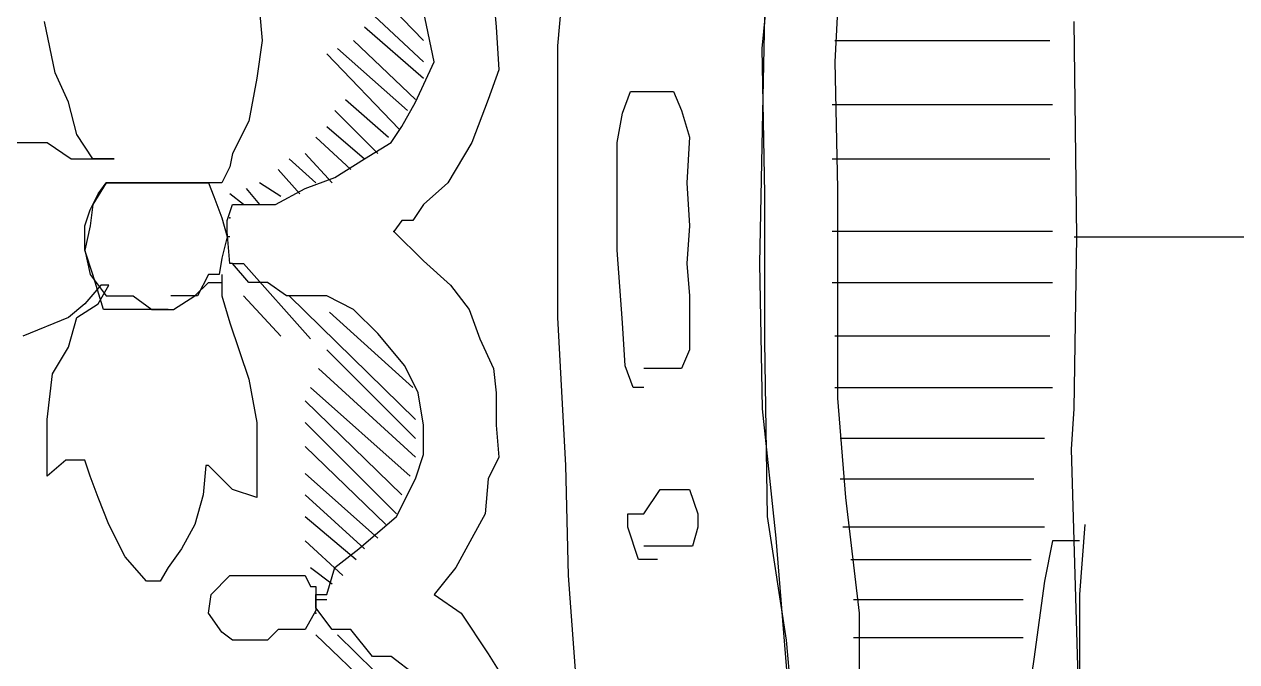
# Model space of a CAD drawing. Extents: x 731854 to 732444, y 4380981 to 4382008.
# Drawn here: x 731881.075 to 731885.585, y 4381840.6 to 4381842.97 of the extents above; entities that cross this region are included whole.
import ezdxf

# ---------------------------------------------------------------- set-up
doc = ezdxf.new("R2010")
doc.units = 0
doc.layers.get('0').update_dxf_attribs({"linetype": 'CONTINUOUS'})

msp = doc.modelspace()

# ---------------------------------------------------------------- linework, layer by layer
at = {"color": 0, "linetype": 'CONTINUOUS'}
for p, q in [((731883.82, 4381842.88), (731883.87, 4381843.41)), ((731883.82, 4381842.88), (731883.87, 4381843.41)), ((731883.06, 4381842.89), (731883.1, 4381843.33)), ((731883.06, 4381842.89), (731883.1, 4381843.33)), ((731882.27, 4381843.21), (731882.56, 4381842.91)), ((731882.27, 4381843.21), (731882.56, 4381842.91)), ((731884.11, 4381843.23), (731884.09, 4381842.83)), ((731884.11, 4381843.23), (731884.09, 4381842.83)), ((731882.56, 4381842.83), (731882.24, 4381843.13)), ((731882.56, 4381842.83), (731882.24, 4381843.13)), ((731882.82, 4381843.08), (731882.83, 4381842.96)), ((731882.82, 4381843.08), (731882.83, 4381842.96)), ((731883.83, 4381843.06), (731883.82, 4381842.58)), ((731883.83, 4381843.06), (731883.82, 4381842.58)), ((731881.95, 4381843.02), (731881.96, 4381842.91)), ((731881.95, 4381843.02), (731881.96, 4381842.91)), ((731882.6, 4381842.83), (731882.56, 4381843.02)), ((731882.6, 4381842.83), (731882.56, 4381843.02)), ((731881.19, 4381842.79), (731881.15, 4381842.98)), ((731881.19, 4381842.79), (731881.15, 4381842.98)), ((731882.34, 4381842.96), (731882.56, 4381842.77)), ((731882.34, 4381842.96), (731882.56, 4381842.77)), ((731882.83, 4381842.96), (731882.84, 4381842.8)), ((731882.83, 4381842.96), (731882.84, 4381842.8)), ((731884.99, 4381842.18), (731884.98, 4381842.98)), ((731884.99, 4381842.18), (731884.98, 4381842.98)), ((731881.96, 4381842.91), (731881.94, 4381842.77)), ((731881.96, 4381842.91), (731881.94, 4381842.77)), ((731882.53, 4381842.69), (731882.3, 4381842.91)), ((731882.53, 4381842.69), (731882.3, 4381842.91)), ((731884.09, 4381842.91), (731884.4, 4381842.91)), ((731884.09, 4381842.91), (731884.4, 4381842.91)), ((731884.4, 4381842.91), (731884.62, 4381842.91)), ((731884.4, 4381842.91), (731884.62, 4381842.91)), ((731884.62, 4381842.91), (731884.89, 4381842.91)), ((731884.62, 4381842.91), (731884.89, 4381842.91)), ((731882.47, 4381842.58), (731882.2, 4381842.86)), ((731882.47, 4381842.58), (731882.2, 4381842.86)), ((731882.24, 4381842.88), (731882.5, 4381842.65)), ((731882.24, 4381842.88), (731882.5, 4381842.65)), ((731883.06, 4381842.38), (731883.06, 4381842.89)), ((731883.06, 4381842.38), (731883.06, 4381842.89)), ((731883.83, 4381842.34), (731883.82, 4381842.88)), ((731883.83, 4381842.34), (731883.82, 4381842.88)), ((731882.53, 4381842.68), (731882.6, 4381842.83)), ((731882.53, 4381842.68), (731882.6, 4381842.83)), ((731884.09, 4381842.83), (731884.1, 4381842.36)), ((731884.09, 4381842.83), (731884.1, 4381842.36)), ((731881.24, 4381842.68), (731881.19, 4381842.79)), ((731881.24, 4381842.68), (731881.19, 4381842.79)), ((731881.94, 4381842.77), (731881.91, 4381842.61)), ((731881.94, 4381842.77), (731881.91, 4381842.61)), ((731882.84, 4381842.8), (731882.8, 4381842.69)), ((731882.84, 4381842.8), (731882.8, 4381842.69)), ((731883.3, 4381842.64), (731883.33, 4381842.72)), ((731883.3, 4381842.64), (731883.33, 4381842.72)), ((731883.33, 4381842.72), (731883.37, 4381842.72)), ((731883.33, 4381842.72), (731883.37, 4381842.72)), ((731883.37, 4381842.72), (731883.43, 4381842.72)), ((731883.37, 4381842.72), (731883.43, 4381842.72)), ((731883.43, 4381842.72), (731883.49, 4381842.72)), ((731883.43, 4381842.72), (731883.49, 4381842.72)), ((731883.49, 4381842.72), (731883.52, 4381842.65)), ((731883.49, 4381842.72), (731883.52, 4381842.65)), ((731881.27, 4381842.56), (731881.24, 4381842.68)), ((731881.27, 4381842.56), (731881.24, 4381842.68)), ((731882.27, 4381842.69), (731882.43, 4381842.55)), ((731882.27, 4381842.69), (731882.43, 4381842.55)), ((731882.48, 4381842.59), (731882.53, 4381842.68)), ((731882.48, 4381842.59), (731882.53, 4381842.68)), ((731882.8, 4381842.69), (731882.74, 4381842.53)), ((731882.8, 4381842.69), (731882.74, 4381842.53)), ((731884.28, 4381842.67), (731884.08, 4381842.67)), ((731884.28, 4381842.67), (731884.08, 4381842.67)), ((731884.61, 4381842.67), (731884.28, 4381842.67)), ((731884.61, 4381842.67), (731884.28, 4381842.67)), ((731884.9, 4381842.67), (731884.61, 4381842.67)), ((731884.9, 4381842.67), (731884.61, 4381842.67)), ((731882.39, 4381842.49), (731882.23, 4381842.65)), ((731882.39, 4381842.49), (731882.23, 4381842.65)), ((731883.28, 4381842.53), (731883.3, 4381842.64)), ((731883.28, 4381842.53), (731883.3, 4381842.64)), ((731883.52, 4381842.65), (731883.55, 4381842.55)), ((731883.52, 4381842.65), (731883.55, 4381842.55)), ((731881.91, 4381842.61), (731881.85, 4381842.49)), ((731881.91, 4381842.61), (731881.85, 4381842.49)), ((731882.2, 4381842.59), (731882.34, 4381842.47)), ((731882.2, 4381842.59), (731882.34, 4381842.47)), ((731882.44, 4381842.53), (731882.48, 4381842.59)), ((731882.44, 4381842.53), (731882.48, 4381842.59)), ((731883.82, 4381842.58), (731883.81, 4381842.08)), ((731883.82, 4381842.58), (731883.81, 4381842.08)), ((731881.33, 4381842.47), (731881.27, 4381842.56)), ((731881.33, 4381842.47), (731881.27, 4381842.56)), ((731882.29, 4381842.43), (731882.16, 4381842.55)), ((731882.29, 4381842.43), (731882.16, 4381842.55)), ((731883.55, 4381842.55), (731883.54, 4381842.38)), ((731883.55, 4381842.55), (731883.54, 4381842.38)), ((731880.95, 4381842.53), (731881.16, 4381842.53)), ((731880.95, 4381842.53), (731881.16, 4381842.53)), ((731881.16, 4381842.53), (731881.25, 4381842.47)), ((731881.16, 4381842.53), (731881.25, 4381842.47)), ((731881.85, 4381842.49), (731881.84, 4381842.44)), ((731881.85, 4381842.49), (731881.84, 4381842.44)), ((731882.12, 4381842.49), (731882.22, 4381842.38)), ((731882.12, 4381842.49), (731882.22, 4381842.38)), ((731882.34, 4381842.47), (731882.44, 4381842.53)), ((731882.34, 4381842.47), (731882.44, 4381842.53)), ((731882.74, 4381842.53), (731882.65, 4381842.38)), ((731882.74, 4381842.53), (731882.65, 4381842.38)), ((731883.28, 4381842.38), (731883.28, 4381842.53)), ((731883.28, 4381842.38), (731883.28, 4381842.53)), ((731881.25, 4381842.47), (731881.32, 4381842.47)), ((731881.25, 4381842.47), (731881.32, 4381842.47)), ((731881.32, 4381842.47), (731881.38, 4381842.47)), ((731881.32, 4381842.47), (731881.38, 4381842.47)), ((731881.4, 4381842.47), (731881.33, 4381842.47)), ((731881.4, 4381842.47), (731881.33, 4381842.47)), ((731881.38, 4381842.47), (731881.41, 4381842.47)), ((731881.38, 4381842.47), (731881.41, 4381842.47)), ((731881.41, 4381842.47), (731881.4, 4381842.47)), ((731881.41, 4381842.47), (731881.4, 4381842.47)), ((731882.16, 4381842.38), (731882.06, 4381842.47)), ((731882.16, 4381842.38), (731882.06, 4381842.47)), ((731882.23, 4381842.4), (731882.34, 4381842.47)), ((731882.23, 4381842.4), (731882.34, 4381842.47)), ((731884.08, 4381842.47), (731884.4, 4381842.47)), ((731884.08, 4381842.47), (731884.4, 4381842.47)), ((731884.4, 4381842.47), (731884.67, 4381842.47)), ((731884.4, 4381842.47), (731884.67, 4381842.47)), ((731884.67, 4381842.47), (731884.89, 4381842.47)), ((731884.67, 4381842.47), (731884.89, 4381842.47)), ((731881.84, 4381842.44), (731881.81, 4381842.38)), ((731881.84, 4381842.44), (731881.81, 4381842.38)), ((731882.02, 4381842.43), (731882.1, 4381842.34)), ((731882.02, 4381842.43), (731882.1, 4381842.34)), ((731882.12, 4381842.36), (731882.23, 4381842.4)), ((731882.12, 4381842.36), (731882.23, 4381842.4)), ((731881.38, 4381842.38), (731881.33, 4381842.3)), ((731881.38, 4381842.38), (731881.33, 4381842.3)), ((731881.35, 4381842.34), (731881.38, 4381842.38)), ((731881.35, 4381842.34), (731881.38, 4381842.38)), ((731881.47, 4381842.38), (731881.38, 4381842.38)), ((731881.38, 4381842.38), (731881.44, 4381842.38)), ((731881.47, 4381842.38), (731881.38, 4381842.38)), ((731881.38, 4381842.38), (731881.44, 4381842.38)), ((731881.44, 4381842.38), (731881.5, 4381842.38)), ((731881.44, 4381842.38), (731881.5, 4381842.38)), ((731881.56, 4381842.38), (731881.47, 4381842.38)), ((731881.56, 4381842.38), (731881.47, 4381842.38)), ((731881.5, 4381842.38), (731881.58, 4381842.38)), ((731881.5, 4381842.38), (731881.58, 4381842.38)), ((731881.64, 4381842.38), (731881.56, 4381842.38)), ((731881.64, 4381842.38), (731881.56, 4381842.38)), ((731881.58, 4381842.38), (731881.66, 4381842.38)), ((731881.58, 4381842.38), (731881.66, 4381842.38)), ((731881.75, 4381842.38), (731881.64, 4381842.38)), ((731881.75, 4381842.38), (731881.64, 4381842.38)), ((731881.66, 4381842.38), (731881.76, 4381842.38)), ((731881.66, 4381842.38), (731881.76, 4381842.38)), ((731881.81, 4381842.38), (731881.75, 4381842.38)), ((731881.81, 4381842.38), (731881.75, 4381842.38)), ((731881.76, 4381842.38), (731881.78, 4381842.33)), ((731881.76, 4381842.38), (731881.78, 4381842.33)), ((731881.9, 4381842.36), (731881.95, 4381842.3)), ((731881.9, 4381842.36), (731881.95, 4381842.3)), ((731882.03, 4381842.33), (731881.95, 4381842.38)), ((731882.03, 4381842.33), (731881.95, 4381842.38)), ((731882.01, 4381842.3), (731882.12, 4381842.36)), ((731882.01, 4381842.3), (731882.12, 4381842.36)), ((731882.65, 4381842.38), (731882.56, 4381842.3)), ((731882.65, 4381842.38), (731882.56, 4381842.3)), ((731883.06, 4381841.88), (731883.06, 4381842.38)), ((731883.06, 4381841.88), (731883.06, 4381842.38)), ((731883.28, 4381842.13), (731883.28, 4381842.38)), ((731883.28, 4381842.13), (731883.28, 4381842.38)), ((731883.54, 4381842.38), (731883.55, 4381842.22)), ((731883.54, 4381842.38), (731883.55, 4381842.22)), ((731884.1, 4381842.36), (731884.1, 4381841.9)), ((731884.1, 4381842.36), (731884.1, 4381841.9)), ((731881.32, 4381842.28), (731881.35, 4381842.34)), ((731881.32, 4381842.28), (731881.35, 4381842.34)), ((731881.78, 4381842.33), (731881.81, 4381842.25)), ((731881.78, 4381842.33), (731881.81, 4381842.25)), ((731881.89, 4381842.3), (731881.84, 4381842.34)), ((731881.89, 4381842.3), (731881.84, 4381842.34)), ((731883.83, 4381841.79), (731883.83, 4381842.34)), ((731883.83, 4381841.79), (731883.83, 4381842.34)), ((731881.3, 4381842.22), (731881.32, 4381842.28)), ((731881.3, 4381842.22), (731881.32, 4381842.28)), ((731881.33, 4381842.3), (731881.32, 4381842.22)), ((731881.33, 4381842.3), (731881.32, 4381842.22)), ((731881.83, 4381842.24), (731881.85, 4381842.3)), ((731881.83, 4381842.24), (731881.85, 4381842.3)), ((731881.85, 4381842.3), (731881.89, 4381842.3)), ((731881.85, 4381842.3), (731881.89, 4381842.3)), ((731881.89, 4381842.3), (731882.01, 4381842.3)), ((731881.89, 4381842.3), (731882.01, 4381842.3)), ((731882.56, 4381842.3), (731882.52, 4381842.24)), ((731882.56, 4381842.3), (731882.52, 4381842.24)), ((731881.32, 4381842.22), (731881.3, 4381842.13)), ((731881.3, 4381842.13), (731881.3, 4381842.22)), ((731881.32, 4381842.22), (731881.3, 4381842.13)), ((731881.3, 4381842.13), (731881.3, 4381842.22)), ((731881.81, 4381842.25), (731881.83, 4381842.18)), ((731881.81, 4381842.25), (731881.83, 4381842.18)), ((731881.83, 4381842.2), (731881.83, 4381842.24)), ((731881.83, 4381842.2), (731881.83, 4381842.24)), ((731882.48, 4381842.24), (731882.45, 4381842.2)), ((731882.48, 4381842.24), (731882.45, 4381842.2)), ((731882.52, 4381842.24), (731882.48, 4381842.24)), ((731882.52, 4381842.24), (731882.48, 4381842.24)), ((731883.55, 4381842.22), (731883.54, 4381842.08)), ((731883.55, 4381842.22), (731883.54, 4381842.08)), ((731881.83, 4381842.18), (731881.81, 4381842.1)), ((731881.83, 4381842.18), (731881.81, 4381842.1)), ((731881.84, 4381842.08), (731881.83, 4381842.2)), ((731881.84, 4381842.08), (731881.83, 4381842.2)), ((731881.84, 4381842.18), (731881.83, 4381842.18)), ((731881.84, 4381842.18), (731881.83, 4381842.18)), ((731882.45, 4381842.2), (731882.56, 4381842.09)), ((731882.45, 4381842.2), (731882.56, 4381842.09)), ((731884.28, 4381842.2), (731884.08, 4381842.2)), ((731884.28, 4381842.2), (731884.08, 4381842.2)), ((731884.61, 4381842.2), (731884.28, 4381842.2)), ((731884.61, 4381842.2), (731884.28, 4381842.2)), ((731884.9, 4381842.2), (731884.61, 4381842.2)), ((731884.9, 4381842.2), (731884.61, 4381842.2)), ((731884.98, 4381841.54), (731884.99, 4381842.18)), ((731884.98, 4381842.18), (731885.45, 4381842.18)), ((731884.98, 4381841.54), (731884.99, 4381842.18)), ((731884.98, 4381842.18), (731885.45, 4381842.18)), ((731885.45, 4381842.18), (731886.36, 4381842.18)), ((731885.45, 4381842.18), (731886.36, 4381842.18)), ((731881.3, 4381842.13), (731881.32, 4381842.04)), ((731881.33, 4381842.04), (731881.3, 4381842.13)), ((731881.3, 4381842.13), (731881.32, 4381842.04)), ((731881.33, 4381842.04), (731881.3, 4381842.13)), ((731883.3, 4381841.86), (731883.28, 4381842.13)), ((731883.3, 4381841.86), (731883.28, 4381842.13)), ((731881.81, 4381842.1), (731881.8, 4381842.04)), ((731881.81, 4381842.1), (731881.8, 4381842.04)), ((731882.56, 4381842.09), (731882.66, 4381842)), ((731882.56, 4381842.09), (731882.66, 4381842)), ((731881.32, 4381842.04), (731881.38, 4381841.96)), ((731881.32, 4381842.04), (731881.38, 4381841.96)), ((731881.37, 4381841.91), (731881.33, 4381842.04)), ((731881.37, 4381841.91), (731881.33, 4381842.04)), ((731881.76, 4381842.04), (731881.72, 4381841.96)), ((731881.76, 4381842.04), (731881.72, 4381841.96)), ((731881.8, 4381842.04), (731881.76, 4381842.04)), ((731881.8, 4381842.04), (731881.76, 4381842.04)), ((731881.81, 4381842.04), (731881.81, 4381841.96)), ((731881.81, 4381842.04), (731881.81, 4381841.96)), ((731881.85, 4381842.08), (731881.84, 4381842.08)), ((731881.85, 4381842.08), (731881.84, 4381842.08)), ((731881.91, 4381842.01), (731881.85, 4381842.08)), ((731881.85, 4381842.08), (731881.89, 4381842.08)), ((731881.91, 4381842.01), (731881.85, 4381842.08)), ((731881.85, 4381842.08), (731881.89, 4381842.08)), ((731881.89, 4381842.08), (731882.14, 4381841.8)), ((731881.89, 4381842.08), (731882.14, 4381841.8)), ((731883.54, 4381842.08), (731883.55, 4381841.96)), ((731883.54, 4381842.08), (731883.55, 4381841.96)), ((731883.81, 4381842.08), (731883.82, 4381841.54)), ((731883.81, 4381842.08), (731883.82, 4381841.54)), ((731881.36, 4381842), (731881.3, 4381841.93)), ((731881.36, 4381842), (731881.3, 4381841.93)), ((731881.35, 4381841.93), (731881.39, 4381842)), ((731881.35, 4381841.93), (731881.39, 4381842)), ((731881.39, 4381842), (731881.36, 4381842)), ((731881.39, 4381842), (731881.36, 4381842)), ((731881.71, 4381841.96), (731881.76, 4381842.01)), ((731881.71, 4381841.96), (731881.76, 4381842.01)), ((731881.76, 4381842.01), (731881.81, 4381842.01)), ((731881.76, 4381842.01), (731881.81, 4381842.01)), ((731881.98, 4381842.01), (731881.91, 4381842.01)), ((731881.98, 4381842.01), (731881.91, 4381842.01)), ((731882.05, 4381841.96), (731881.98, 4381842.01)), ((731882.05, 4381841.96), (731881.98, 4381842.01)), ((731882.66, 4381842), (731882.73, 4381841.91)), ((731882.66, 4381842), (731882.73, 4381841.91)), ((731884.08, 4381842.01), (731884.41, 4381842.01)), ((731884.08, 4381842.01), (731884.41, 4381842.01)), ((731884.41, 4381842.01), (731884.67, 4381842.01)), ((731884.41, 4381842.01), (731884.67, 4381842.01)), ((731884.67, 4381842.01), (731884.82, 4381842.01)), ((731884.67, 4381842.01), (731884.82, 4381842.01)), ((731884.82, 4381842.01), (731884.9, 4381842.01)), ((731884.82, 4381842.01), (731884.9, 4381842.01)), ((731881.38, 4381841.96), (731881.48, 4381841.96)), ((731881.38, 4381841.96), (731881.48, 4381841.96)), ((731881.48, 4381841.96), (731881.55, 4381841.91)), ((731881.48, 4381841.96), (731881.55, 4381841.91)), ((731881.67, 4381841.96), (731881.62, 4381841.96)), ((731881.67, 4381841.96), (731881.62, 4381841.96)), ((731881.63, 4381841.91), (731881.71, 4381841.96)), ((731881.63, 4381841.91), (731881.71, 4381841.96)), ((731881.72, 4381841.96), (731881.67, 4381841.96)), ((731881.72, 4381841.96), (731881.67, 4381841.96)), ((731881.81, 4381841.96), (731881.84, 4381841.86)), ((731881.81, 4381841.96), (731881.84, 4381841.86)), ((731882.03, 4381841.81), (731881.89, 4381841.96)), ((731882.03, 4381841.81), (731881.89, 4381841.96)), ((731882.2, 4381841.96), (731882.05, 4381841.96)), ((731882.2, 4381841.96), (731882.05, 4381841.96)), ((731882.53, 4381841.5), (731882.06, 4381841.96)), ((731882.53, 4381841.5), (731882.06, 4381841.96)), ((731882.3, 4381841.91), (731882.2, 4381841.96)), ((731882.3, 4381841.91), (731882.2, 4381841.96)), ((731883.55, 4381841.96), (731883.55, 4381841.86)), ((731883.55, 4381841.96), (731883.55, 4381841.86)), ((731881.3, 4381841.93), (731881.24, 4381841.88)), ((731881.3, 4381841.93), (731881.24, 4381841.88)), ((731881.27, 4381841.88), (731881.35, 4381841.93)), ((731881.27, 4381841.88), (731881.35, 4381841.93)), ((731881.42, 4381841.91), (731881.37, 4381841.91)), ((731881.42, 4381841.91), (731881.37, 4381841.91)), ((731881.47, 4381841.91), (731881.42, 4381841.91)), ((731881.47, 4381841.91), (731881.42, 4381841.91)), ((731881.53, 4381841.91), (731881.47, 4381841.91)), ((731881.53, 4381841.91), (731881.47, 4381841.91)), ((731881.61, 4381841.91), (731881.53, 4381841.91)), ((731881.61, 4381841.91), (731881.53, 4381841.91)), ((731881.55, 4381841.91), (731881.63, 4381841.91)), ((731881.55, 4381841.91), (731881.63, 4381841.91)), ((731882.39, 4381841.82), (731882.3, 4381841.91)), ((731882.39, 4381841.82), (731882.3, 4381841.91)), ((731882.73, 4381841.91), (731882.77, 4381841.8)), ((731882.73, 4381841.91), (731882.77, 4381841.8)), ((731881.24, 4381841.88), (731881.07, 4381841.81)), ((731881.24, 4381841.88), (731881.07, 4381841.81)), ((731881.24, 4381841.77), (731881.27, 4381841.88)), ((731881.24, 4381841.77), (731881.27, 4381841.88)), ((731881.84, 4381841.86), (731881.91, 4381841.65)), ((731881.84, 4381841.86), (731881.91, 4381841.65)), ((731882.21, 4381841.9), (731882.52, 4381841.62)), ((731882.21, 4381841.9), (731882.52, 4381841.62)), ((731883.09, 4381841.33), (731883.06, 4381841.88)), ((731883.09, 4381841.33), (731883.06, 4381841.88)), ((731883.31, 4381841.7), (731883.3, 4381841.86)), ((731883.31, 4381841.7), (731883.3, 4381841.86)), ((731883.55, 4381841.86), (731883.55, 4381841.76)), ((731883.55, 4381841.86), (731883.55, 4381841.76)), ((731884.1, 4381841.9), (731884.1, 4381841.58)), ((731884.1, 4381841.9), (731884.1, 4381841.58)), ((731882.49, 4381841.7), (731882.39, 4381841.82)), ((731882.49, 4381841.7), (731882.39, 4381841.82)), ((731881.18, 4381841.67), (731881.24, 4381841.77)), ((731881.18, 4381841.67), (731881.24, 4381841.77)), ((731882.77, 4381841.8), (731882.82, 4381841.69)), ((731882.77, 4381841.8), (731882.82, 4381841.69)), ((731883.84, 4381841.14), (731883.83, 4381841.79)), ((731883.84, 4381841.14), (731883.83, 4381841.79)), ((731884.3, 4381841.81), (731884.09, 4381841.81)), ((731884.3, 4381841.81), (731884.09, 4381841.81)), ((731884.58, 4381841.81), (731884.3, 4381841.81)), ((731884.58, 4381841.81), (731884.3, 4381841.81)), ((731884.89, 4381841.81), (731884.58, 4381841.81)), ((731884.89, 4381841.81), (731884.58, 4381841.81)), ((731882.2, 4381841.76), (731882.53, 4381841.43)), ((731882.2, 4381841.76), (731882.53, 4381841.43)), ((731883.55, 4381841.76), (731883.52, 4381841.69)), ((731883.55, 4381841.76), (731883.52, 4381841.69)), ((731882.53, 4381841.36), (731882.17, 4381841.69)), ((731882.53, 4381841.36), (731882.17, 4381841.69)), ((731882.54, 4381841.6), (731882.49, 4381841.7)), ((731882.54, 4381841.6), (731882.49, 4381841.7)), ((731882.82, 4381841.69), (731882.83, 4381841.6)), ((731882.82, 4381841.69), (731882.83, 4381841.6)), ((731883.34, 4381841.62), (731883.31, 4381841.7)), ((731883.34, 4381841.62), (731883.31, 4381841.7)), ((731883.41, 4381841.69), (731883.38, 4381841.69)), ((731883.41, 4381841.69), (731883.38, 4381841.69)), ((731883.47, 4381841.69), (731883.41, 4381841.69)), ((731883.47, 4381841.69), (731883.41, 4381841.69)), ((731883.52, 4381841.69), (731883.47, 4381841.69)), ((731883.52, 4381841.69), (731883.47, 4381841.69)), ((731881.16, 4381841.5), (731881.18, 4381841.67)), ((731881.16, 4381841.5), (731881.18, 4381841.67)), ((731881.91, 4381841.65), (731881.94, 4381841.49)), ((731881.91, 4381841.65), (731881.94, 4381841.49)), ((731882.14, 4381841.62), (731882.51, 4381841.29)), ((731882.14, 4381841.62), (731882.51, 4381841.29)), ((731882.56, 4381841.48), (731882.54, 4381841.6)), ((731882.56, 4381841.48), (731882.54, 4381841.6)), ((731882.83, 4381841.6), (731882.83, 4381841.48)), ((731882.83, 4381841.6), (731882.83, 4381841.48)), ((731883.38, 4381841.62), (731883.34, 4381841.62)), ((731883.38, 4381841.62), (731883.34, 4381841.62)), ((731884.09, 4381841.62), (731884.43, 4381841.62)), ((731884.09, 4381841.62), (731884.43, 4381841.62)), ((731884.43, 4381841.62), (731884.68, 4381841.62)), ((731884.43, 4381841.62), (731884.68, 4381841.62)), ((731884.68, 4381841.62), (731884.9, 4381841.62)), ((731884.68, 4381841.62), (731884.9, 4381841.62)), ((731882.48, 4381841.22), (731882.12, 4381841.57)), ((731882.48, 4381841.22), (731882.12, 4381841.57)), ((731883.82, 4381841.54), (731883.87, 4381841.06)), ((731883.82, 4381841.54), (731883.87, 4381841.06)), ((731884.1, 4381841.58), (731884.13, 4381841.21)), ((731884.1, 4381841.58), (731884.13, 4381841.21)), ((731884.97, 4381841.39), (731884.98, 4381841.54)), ((731884.97, 4381841.39), (731884.98, 4381841.54)), ((731881.16, 4381841.4), (731881.16, 4381841.5)), ((731881.16, 4381841.4), (731881.16, 4381841.5)), ((731881.94, 4381841.49), (731881.94, 4381841.39)), ((731881.94, 4381841.49), (731881.94, 4381841.39)), ((731882.12, 4381841.49), (731882.46, 4381841.15)), ((731882.12, 4381841.49), (731882.46, 4381841.15)), ((731882.56, 4381841.37), (731882.56, 4381841.48)), ((731882.56, 4381841.37), (731882.56, 4381841.48)), ((731882.83, 4381841.48), (731882.84, 4381841.36)), ((731882.83, 4381841.48), (731882.84, 4381841.36)), ((731884.33, 4381841.43), (731884.11, 4381841.43)), ((731884.33, 4381841.43), (731884.11, 4381841.43)), ((731884.59, 4381841.43), (731884.33, 4381841.43)), ((731884.59, 4381841.43), (731884.33, 4381841.43)), ((731884.87, 4381841.43), (731884.59, 4381841.43)), ((731884.87, 4381841.43), (731884.59, 4381841.43)), ((731881.16, 4381841.29), (731881.16, 4381841.4)), ((731881.16, 4381841.29), (731881.16, 4381841.4)), ((731881.94, 4381841.39), (731881.94, 4381841.3)), ((731881.94, 4381841.39), (731881.94, 4381841.3)), ((731882.42, 4381841.11), (731882.12, 4381841.4)), ((731882.42, 4381841.11), (731882.12, 4381841.4)), ((731882.53, 4381841.28), (731882.56, 4381841.37)), ((731882.53, 4381841.28), (731882.56, 4381841.37)), ((731882.84, 4381841.36), (731882.8, 4381841.28)), ((731882.84, 4381841.36), (731882.8, 4381841.28)), ((731885, 4381840.39), (731884.97, 4381841.39)), ((731885, 4381840.39), (731884.97, 4381841.39)), ((731881.23, 4381841.35), (731881.16, 4381841.29)), ((731881.23, 4381841.35), (731881.16, 4381841.29)), ((731881.3, 4381841.35), (731881.23, 4381841.35)), ((731881.3, 4381841.35), (731881.23, 4381841.35)), ((731881.32, 4381841.29), (731881.3, 4381841.35)), ((731881.32, 4381841.29), (731881.3, 4381841.35)), ((731881.75, 4381841.33), (731881.74, 4381841.22)), ((731881.75, 4381841.33), (731881.74, 4381841.22)), ((731881.76, 4381841.33), (731881.75, 4381841.33)), ((731881.76, 4381841.33), (731881.75, 4381841.33)), ((731881.85, 4381841.24), (731881.76, 4381841.33)), ((731881.85, 4381841.24), (731881.76, 4381841.33)), ((731883.1, 4381840.92), (731883.09, 4381841.33)), ((731883.1, 4381840.92), (731883.09, 4381841.33)), ((731881.35, 4381841.21), (731881.32, 4381841.29)), ((731881.35, 4381841.21), (731881.32, 4381841.29)), ((731881.94, 4381841.3), (731881.94, 4381841.24)), ((731881.94, 4381841.3), (731881.94, 4381841.24)), ((731882.12, 4381841.3), (731882.39, 4381841.06)), ((731882.12, 4381841.3), (731882.39, 4381841.06)), ((731882.46, 4381841.14), (731882.53, 4381841.28)), ((731882.46, 4381841.14), (731882.53, 4381841.28)), ((731882.8, 4381841.28), (731882.79, 4381841.15)), ((731882.8, 4381841.28), (731882.79, 4381841.15)), ((731884.11, 4381841.28), (731884.46, 4381841.28)), ((731884.11, 4381841.28), (731884.46, 4381841.28)), ((731884.46, 4381841.28), (731884.69, 4381841.28)), ((731884.46, 4381841.28), (731884.69, 4381841.28)), ((731884.69, 4381841.28), (731884.83, 4381841.28)), ((731884.69, 4381841.28), (731884.83, 4381841.28)), ((731881.94, 4381841.21), (731881.85, 4381841.24)), ((731881.94, 4381841.21), (731881.85, 4381841.24)), ((731881.94, 4381841.24), (731881.94, 4381841.21)), ((731881.94, 4381841.24), (731881.94, 4381841.21)), ((731883.38, 4381841.15), (731883.44, 4381841.24)), ((731883.38, 4381841.15), (731883.44, 4381841.24)), ((731883.44, 4381841.24), (731883.51, 4381841.24)), ((731883.44, 4381841.24), (731883.51, 4381841.24)), ((731883.51, 4381841.24), (731883.55, 4381841.24)), ((731883.51, 4381841.24), (731883.55, 4381841.24)), ((731883.55, 4381841.24), (731883.58, 4381841.15)), ((731883.55, 4381841.24), (731883.58, 4381841.15)), ((731881.39, 4381841.11), (731881.35, 4381841.21)), ((731881.39, 4381841.11), (731881.35, 4381841.21)), ((731881.74, 4381841.22), (731881.71, 4381841.11)), ((731881.74, 4381841.22), (731881.71, 4381841.11)), ((731882.34, 4381841.02), (731882.12, 4381841.22)), ((731882.34, 4381841.02), (731882.12, 4381841.22)), ((731884.13, 4381841.21), (731884.18, 4381840.78)), ((731884.13, 4381841.21), (731884.18, 4381840.78)), ((731882.12, 4381841.14), (731882.31, 4381840.98)), ((731882.12, 4381841.14), (731882.31, 4381840.98)), ((731882.32, 4381841.02), (731882.46, 4381841.14)), ((731882.32, 4381841.02), (731882.46, 4381841.14)), ((731882.79, 4381841.15), (731882.74, 4381841.06)), ((731882.79, 4381841.15), (731882.74, 4381841.06)), ((731883.32, 4381841.1), (731883.32, 4381841.15)), ((731883.32, 4381841.15), (731883.35, 4381841.15)), ((731883.32, 4381841.1), (731883.32, 4381841.15)), ((731883.32, 4381841.15), (731883.35, 4381841.15)), ((731883.35, 4381841.15), (731883.38, 4381841.15)), ((731883.35, 4381841.15), (731883.38, 4381841.15)), ((731883.58, 4381841.15), (731883.58, 4381841.1)), ((731883.58, 4381841.15), (731883.58, 4381841.1)), ((731883.91, 4381840.68), (731883.84, 4381841.14)), ((731883.91, 4381840.68), (731883.84, 4381841.14)), ((731881.45, 4381840.99), (731881.39, 4381841.11)), ((731881.45, 4381840.99), (731881.39, 4381841.11)), ((731881.71, 4381841.11), (731881.66, 4381841.02)), ((731881.71, 4381841.11), (731881.66, 4381841.02)), ((731883.36, 4381840.98), (731883.32, 4381841.1)), ((731883.36, 4381840.98), (731883.32, 4381841.1)), ((731883.58, 4381841.1), (731883.56, 4381841.03)), ((731883.58, 4381841.1), (731883.56, 4381841.03)), ((731884.33, 4381841.1), (731884.12, 4381841.1)), ((731884.33, 4381841.1), (731884.12, 4381841.1)), ((731884.53, 4381841.1), (731884.33, 4381841.1)), ((731884.53, 4381841.1), (731884.33, 4381841.1)), ((731884.87, 4381841.1), (731884.53, 4381841.1)), ((731884.87, 4381841.1), (731884.53, 4381841.1)), ((731885.02, 4381841.11), (731885, 4381840.85)), ((731885.02, 4381841.11), (731885, 4381840.85)), ((731882.26, 4381840.92), (731882.12, 4381841.05)), ((731882.26, 4381840.92), (731882.12, 4381841.05)), ((731882.74, 4381841.06), (731882.68, 4381840.95)), ((731882.74, 4381841.06), (731882.68, 4381840.95)), ((731883.87, 4381841.06), (731883.91, 4381840.57)), ((731883.87, 4381841.06), (731883.91, 4381840.57)), ((731884.9, 4381841.05), (731884.87, 4381840.9)), ((731884.9, 4381841.05), (731884.87, 4381840.9)), ((731884.94, 4381841.05), (731884.9, 4381841.05)), ((731884.94, 4381841.05), (731884.9, 4381841.05)), ((731885, 4381841.05), (731884.94, 4381841.05)), ((731885, 4381841.05), (731884.94, 4381841.05)), ((731881.66, 4381841.02), (731881.61, 4381840.95)), ((731881.66, 4381841.02), (731881.61, 4381840.95)), ((731882.23, 4381840.95), (731882.32, 4381841.02)), ((731882.23, 4381840.95), (731882.32, 4381841.02)), ((731883.46, 4381841.03), (731883.38, 4381841.03)), ((731883.46, 4381841.03), (731883.38, 4381841.03)), ((731883.5, 4381841.03), (731883.46, 4381841.03)), ((731883.5, 4381841.03), (731883.46, 4381841.03)), ((731883.55, 4381841.03), (731883.5, 4381841.03)), ((731883.55, 4381841.03), (731883.5, 4381841.03)), ((731883.56, 4381841.03), (731883.55, 4381841.03)), ((731883.56, 4381841.03), (731883.55, 4381841.03)), ((731881.53, 4381840.9), (731881.45, 4381840.99)), ((731881.53, 4381840.9), (731881.45, 4381840.99)), ((731883.43, 4381840.98), (731883.36, 4381840.98)), ((731883.43, 4381840.98), (731883.36, 4381840.98)), ((731884.15, 4381840.98), (731884.45, 4381840.98)), ((731884.15, 4381840.98), (731884.45, 4381840.98)), ((731884.45, 4381840.98), (731884.62, 4381840.98)), ((731884.45, 4381840.98), (731884.62, 4381840.98)), ((731884.62, 4381840.98), (731884.82, 4381840.98)), ((731884.62, 4381840.98), (731884.82, 4381840.98)), ((731881.61, 4381840.95), (731881.58, 4381840.9)), ((731881.61, 4381840.95), (731881.58, 4381840.9)), ((731881.77, 4381840.85), (731881.84, 4381840.92)), ((731881.77, 4381840.85), (731881.84, 4381840.92)), ((731881.84, 4381840.92), (731881.93, 4381840.92)), ((731881.84, 4381840.92), (731881.93, 4381840.92)), ((731881.93, 4381840.92), (731881.98, 4381840.92)), ((731881.93, 4381840.92), (731881.98, 4381840.92)), ((731881.98, 4381840.92), (731882.05, 4381840.92)), ((731881.98, 4381840.92), (731882.05, 4381840.92)), ((731882.05, 4381840.92), (731882.12, 4381840.92)), ((731882.05, 4381840.92), (731882.12, 4381840.92)), ((731882.12, 4381840.92), (731882.14, 4381840.88)), ((731882.12, 4381840.92), (731882.14, 4381840.88)), ((731882.14, 4381840.95), (731882.22, 4381840.89)), ((731882.14, 4381840.95), (731882.22, 4381840.89)), ((731882.2, 4381840.85), (731882.23, 4381840.95)), ((731882.2, 4381840.85), (731882.23, 4381840.95)), ((731882.68, 4381840.95), (731882.64, 4381840.9)), ((731882.68, 4381840.95), (731882.64, 4381840.9)), ((731883.13, 4381840.5), (731883.1, 4381840.92)), ((731883.13, 4381840.5), (731883.1, 4381840.92)), ((731881.58, 4381840.9), (731881.53, 4381840.9)), ((731881.58, 4381840.9), (731881.53, 4381840.9)), ((731882.14, 4381840.88), (731882.16, 4381840.88)), ((731882.14, 4381840.88), (731882.16, 4381840.88)), ((731882.16, 4381840.88), (731882.16, 4381840.79)), ((731882.16, 4381840.88), (731882.16, 4381840.79)), ((731882.64, 4381840.9), (731882.6, 4381840.85)), ((731882.64, 4381840.9), (731882.6, 4381840.85)), ((731884.87, 4381840.9), (731884.83, 4381840.61)), ((731884.87, 4381840.9), (731884.83, 4381840.61)), ((731881.76, 4381840.78), (731881.77, 4381840.85)), ((731881.76, 4381840.78), (731881.77, 4381840.85)), ((731882.16, 4381840.8), (731882.16, 4381840.85)), ((731882.16, 4381840.85), (731882.2, 4381840.85)), ((731882.16, 4381840.8), (731882.16, 4381840.85)), ((731882.16, 4381840.85), (731882.2, 4381840.85)), ((731882.2, 4381840.83), (731882.16, 4381840.83)), ((731882.2, 4381840.83), (731882.16, 4381840.83)), ((731882.6, 4381840.85), (731882.7, 4381840.78)), ((731882.6, 4381840.85), (731882.7, 4381840.78)), ((731884.51, 4381840.83), (731884.16, 4381840.83)), ((731884.51, 4381840.83), (731884.16, 4381840.83)), ((731884.79, 4381840.83), (731884.51, 4381840.83)), ((731884.79, 4381840.83), (731884.51, 4381840.83)), ((731885, 4381840.85), (731885, 4381840.44)), ((731885, 4381840.85), (731885, 4381840.44)), ((731881.81, 4381840.71), (731881.76, 4381840.78)), ((731881.81, 4381840.71), (731881.76, 4381840.78)), ((731882.16, 4381840.79), (731882.12, 4381840.72)), ((731882.16, 4381840.79), (731882.12, 4381840.72)), ((731882.22, 4381840.72), (731882.16, 4381840.8)), ((731882.22, 4381840.72), (731882.16, 4381840.8)), ((731882.7, 4381840.78), (731882.8, 4381840.63)), ((731882.7, 4381840.78), (731882.8, 4381840.63)), ((731884.18, 4381840.78), (731884.18, 4381840.44)), ((731884.18, 4381840.78), (731884.18, 4381840.44)), ((731881.85, 4381840.68), (731881.81, 4381840.71)), ((731881.85, 4381840.68), (731881.81, 4381840.71)), ((731882.02, 4381840.72), (731881.98, 4381840.68)), ((731882.02, 4381840.72), (731881.98, 4381840.68)), ((731882.09, 4381840.72), (731882.02, 4381840.72)), ((731882.09, 4381840.72), (731882.02, 4381840.72)), ((731882.12, 4381840.72), (731882.09, 4381840.72)), ((731882.12, 4381840.72), (731882.09, 4381840.72)), ((731882.65, 4381840.23), (731882.16, 4381840.7)), ((731882.65, 4381840.23), (731882.16, 4381840.7)), ((731882.29, 4381840.72), (731882.22, 4381840.72)), ((731882.29, 4381840.72), (731882.22, 4381840.72)), ((731882.24, 4381840.7), (731882.66, 4381840.29)), ((731882.24, 4381840.7), (731882.66, 4381840.29)), ((731882.37, 4381840.62), (731882.29, 4381840.72)), ((731882.37, 4381840.62), (731882.29, 4381840.72)), ((731884.16, 4381840.69), (731884.47, 4381840.69)), ((731884.16, 4381840.69), (731884.47, 4381840.69)), ((731884.47, 4381840.69), (731884.79, 4381840.69)), ((731884.47, 4381840.69), (731884.79, 4381840.69)), ((731881.91, 4381840.68), (731881.85, 4381840.68)), ((731881.91, 4381840.68), (731881.85, 4381840.68)), ((731881.94, 4381840.68), (731881.91, 4381840.68)), ((731881.94, 4381840.68), (731881.91, 4381840.68)), ((731881.98, 4381840.68), (731881.94, 4381840.68)), ((731881.98, 4381840.68), (731881.94, 4381840.68)), ((731883.96, 4381840.11), (731883.91, 4381840.68)), ((731883.96, 4381840.11), (731883.91, 4381840.68)), ((731882.44, 4381840.62), (731882.37, 4381840.62)), ((731882.44, 4381840.62), (731882.37, 4381840.62)), ((731882.53, 4381840.55), (731882.44, 4381840.62)), ((731882.53, 4381840.55), (731882.44, 4381840.62)), ((731882.8, 4381840.63), (731882.85, 4381840.55)), ((731882.8, 4381840.63), (731882.85, 4381840.55)), ((731884.83, 4381840.61), (731884.78, 4381840.25)), ((731884.83, 4381840.61), (731884.78, 4381840.25))]:
    msp.add_line(p, q, dxfattribs=at)
for p in [(731881.84, 4381842.25), (731881.84, 4381842.25), (731882.45, 4381842.2), (731882.45, 4381842.2), (731882.16, 4381840.78), (731882.16, 4381840.78)]:
    msp.add_point(p, dxfattribs=at)

# ---------------------------------------------------------------- meshes
mesh = msp.add_polyface(dxfattribs=at)
corners = [(732162.5, 4380981), (731854.5, 4382007.5), (732444, 4380981), (732444, 4382007.5), (731854.5, 4380981)]
mesh.append_faces([[corners[k] for k in face] for face in [(0, 1, 4), (1, 0, 2, 3)]], dxfattribs={"vtx0": -1, "color": 0})
mesh = msp.add_polyface(dxfattribs=at)
corners = [(732145.58, 4381821), (732145.58, 4382001.5), (731864.5, 4382001.5), (731864.5, 4381821)]
mesh.append_faces([[corners[k] for k in face] for face in [(0, 1, 2, 3)]], dxfattribs={"color": 0})

doc.saveas('drawing.dxf')
